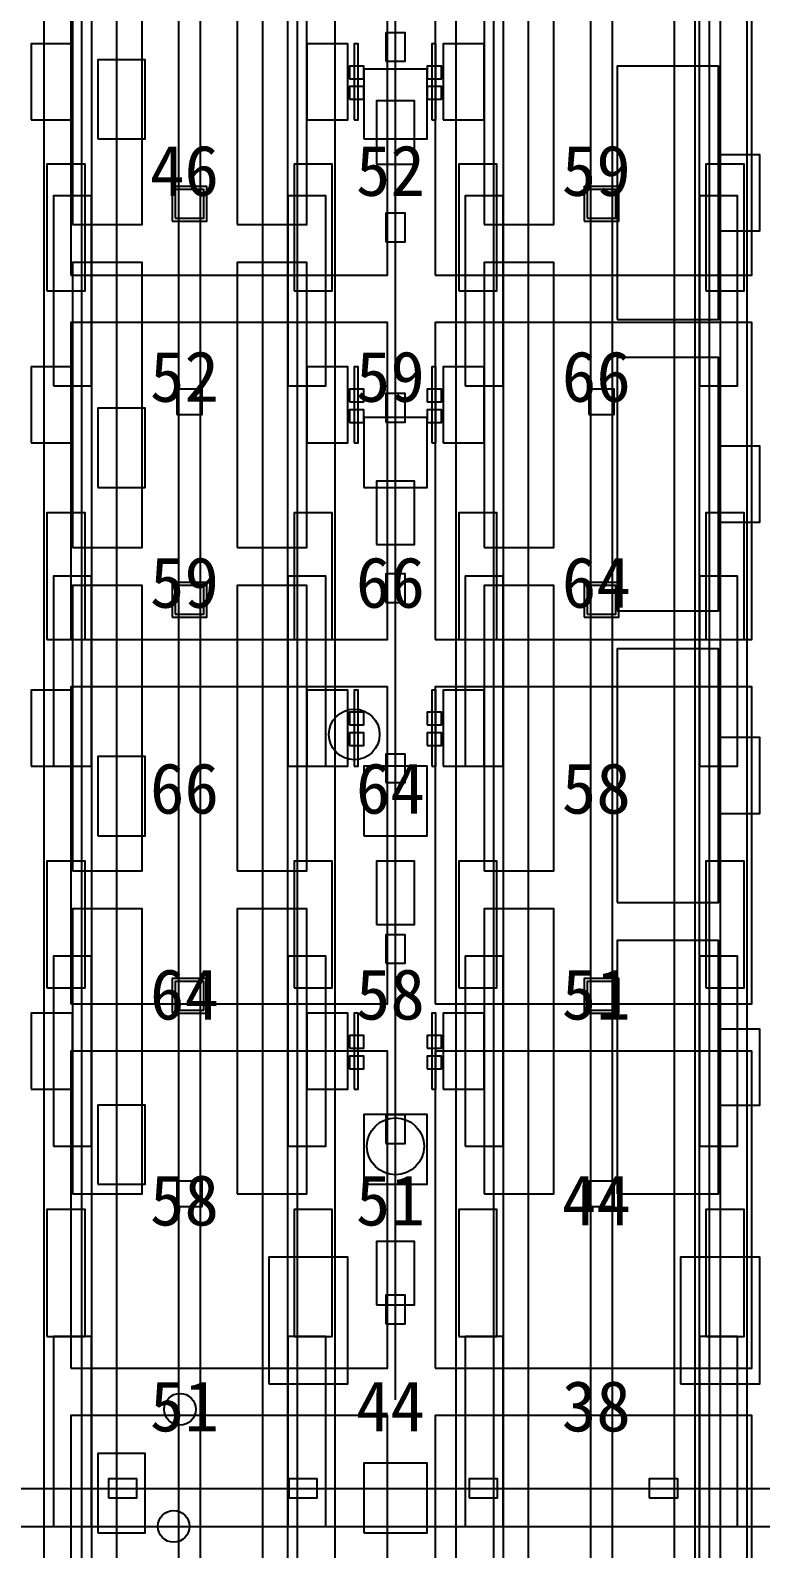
# Model space of a CAD drawing. Header units: metres. Extents: x -1640 to 1560, y -268 to 2338.
# Drawn here: x -110.28 to -87.22, y 1645.3 to 1693.22 of the extents above; entities that cross this region are included whole.
import ezdxf

# ---------------------------------------------------------------- set-up
doc = ezdxf.new("R2010")
doc.units = ezdxf.units.M
for name, color, linetype in [('1F_CHL', 4, 'Continuous'), ('1F_EHS_EXTINGUISHER_HYDRANT_CABINET_CONCEPT', 1, 'Continuous'), ('1F_PUMP', 2, 'Continuous'), ('1F_SCR', 3, 'Continuous'), ('1F_STRUCT_COLUMN', 8, 'Continuous'), ('2F_CSF_LATERAL_RACK_CONCEPT', 9, 'Continuous'), ('2F_RFG', 5, 'Continuous'), ('2F_STRUCT_COLUMN', 8, 'Continuous'), ('2F_VMB', 6, 'Continuous'), ('3F_CLEANROOM_OVERHEAD_PIPE_DUCT_CONCEPT', 9, 'Continuous'), ('3F_EHS_EGRESS_DIST_M', 2, 'Continuous'), ('3F_EHS_EXTINGUISHER_HYDRANT_CABINET_CONCEPT', 1, 'Continuous'), ('3F_EHS_GAS_DETECTOR', 6, 'Continuous'), ('3F_EHS_SAFETY_SHOWER_EYEWASH_CONCEPT', 3, 'Continuous'), ('3F_FOUP', 5, 'Continuous'), ('3F_IMP', 1, 'Continuous'), ('3F_OHT', 9, 'Continuous'), ('3F_OHTV', 1, 'Continuous'), ('3F_STK', 3, 'Continuous'), ('3F_STRUCT_COLUMN', 8, 'Continuous'), ('3F_TBAR', 6, 'Continuous'), ('3F_WET', 6, 'Continuous'), ('4F_FFU', 1, 'Continuous'), ('4F_STRUCT_PLENUM_TRUSS_CONCEPT', 9, 'Continuous'), ('5F_CHL', 4, 'Continuous'), ('5F_EHS_EXTINGUISHER_HYDRANT_CABINET_CONCEPT', 1, 'Continuous'), ('5F_PUMP', 2, 'Continuous'), ('5F_SCR', 3, 'Continuous'), ('5F_STRUCT_COLUMN', 8, 'Continuous'), ('6F_CSF_LATERAL_RACK_CONCEPT', 9, 'Continuous'), ('6F_RFG', 5, 'Continuous'), ('6F_STRUCT_COLUMN', 8, 'Continuous'), ('6F_VMB', 6, 'Continuous'), ('7F_CLEANROOM_OVERHEAD_PIPE_DUCT_CONCEPT', 9, 'Continuous'), ('7F_EHS_EGRESS_DIST_M', 2, 'Continuous'), ('7F_EHS_EXTINGUISHER_HYDRANT_CABINET_CONCEPT', 1, 'Continuous'), ('7F_EHS_GAS_DETECTOR', 6, 'Continuous'), ('7F_EHS_SAFETY_SHOWER_EYEWASH_CONCEPT', 3, 'Continuous'), ('7F_FOUP', 5, 'Continuous'), ('7F_IMP', 1, 'Continuous'), ('7F_OHT', 9, 'Continuous'), ('7F_OHTV', 1, 'Continuous'), ('7F_STK', 3, 'Continuous'), ('7F_STRUCT_COLUMN', 8, 'Continuous'), ('7F_TBAR', 6, 'Continuous'), ('7F_WET', 6, 'Continuous'), ('8F_FFU', 1, 'Continuous'), ('8F_STRUCT_PLENUM_TRUSS_CONCEPT', 9, 'Continuous'), ('UTIL_GAS.BULK_CONCEPT', 2, 'Continuous'), ('UTIL_PCW.R_CONCEPT', 1, 'Continuous'), ('UTIL_PCW.S_CONCEPT', 6, 'Continuous')]:
    doc.layers.add(name, color=color, linetype=linetype)

msp = doc.modelspace()

# ---------------------------------------------------------------- linework, layer by layer
at = {"layer": '1F_CHL'}
for points in [[(-108.15, 1689.8), (-106.65, 1689.8), (-106.65, 1692.3), (-108.15, 1692.3)], [(-108.15, 1678.8), (-106.65, 1678.8), (-106.65, 1681.3), (-108.15, 1681.3)], [(-108.15, 1667.8), (-106.65, 1667.8), (-106.65, 1670.3), (-108.15, 1670.3)], [(-108.15, 1656.8), (-106.65, 1656.8), (-106.65, 1659.3), (-108.15, 1659.3)], [(-108.15, 1645.8), (-106.65, 1645.8), (-106.65, 1648.3), (-108.15, 1648.3)]]:
    msp.add_lwpolyline(points, close=True, dxfattribs=at)
at = {"layer": '1F_EHS_EXTINGUISHER_HYDRANT_CABINET_CONCEPT'}
msp.add_circle((-105.75, 1646), 0.5, dxfattribs=at)
at = {"layer": '1F_PUMP'}
for points in [[(-109.75, 1685), (-108.55, 1685), (-108.55, 1689), (-109.75, 1689)], [(-101.95, 1685), (-100.75, 1685), (-100.75, 1689), (-101.95, 1689)], [(-96.75, 1685), (-95.55, 1685), (-95.55, 1689), (-96.75, 1689)], [(-88.95, 1685), (-87.75, 1685), (-87.75, 1689), (-88.95, 1689)], [(-109.75, 1674), (-108.55, 1674), (-108.55, 1678), (-109.75, 1678)], [(-101.95, 1674), (-100.75, 1674), (-100.75, 1678), (-101.95, 1678)], [(-96.75, 1674), (-95.55, 1674), (-95.55, 1678), (-96.75, 1678)], [(-88.95, 1674), (-87.75, 1674), (-87.75, 1678), (-88.95, 1678)], [(-109.75, 1663), (-108.55, 1663), (-108.55, 1667), (-109.75, 1667)], [(-101.95, 1663), (-100.75, 1663), (-100.75, 1667), (-101.95, 1667)], [(-96.75, 1663), (-95.55, 1663), (-95.55, 1667), (-96.75, 1667)], [(-88.95, 1663), (-87.75, 1663), (-87.75, 1667), (-88.95, 1667)], [(-109.75, 1652), (-108.55, 1652), (-108.55, 1656), (-109.75, 1656)], [(-101.95, 1652), (-100.75, 1652), (-100.75, 1656), (-101.95, 1656)], [(-96.75, 1652), (-95.55, 1652), (-95.55, 1656), (-96.75, 1656)], [(-88.95, 1652), (-87.75, 1652), (-87.75, 1656), (-88.95, 1656)]]:
    msp.add_lwpolyline(points, close=True, dxfattribs=at)
at = {"layer": '1F_SCR'}
for points in [[(-99.75, 1689.8), (-97.75, 1689.8), (-97.75, 1692), (-99.75, 1692)], [(-99.75, 1678.8), (-97.75, 1678.8), (-97.75, 1681), (-99.75, 1681)], [(-99.75, 1667.8), (-97.75, 1667.8), (-97.75, 1670), (-99.75, 1670)], [(-99.75, 1656.8), (-97.75, 1656.8), (-97.75, 1659), (-99.75, 1659)], [(-99.75, 1645.8), (-97.75, 1645.8), (-97.75, 1648), (-99.75, 1648)]]:
    msp.add_lwpolyline(points, close=True, dxfattribs=at)
at = {"layer": '1F_STRUCT_COLUMN'}
for points in [[(-105.8, 1687.2), (-104.7, 1687.2), (-104.7, 1688.3), (-105.8, 1688.3)], [(-92.8, 1687.2), (-91.7, 1687.2), (-91.7, 1688.3), (-92.8, 1688.3)], [(-105.8, 1674.7), (-104.7, 1674.7), (-104.7, 1675.8), (-105.8, 1675.8)], [(-92.8, 1674.7), (-91.7, 1674.7), (-91.7, 1675.8), (-92.8, 1675.8)], [(-105.8, 1662.2), (-104.7, 1662.2), (-104.7, 1663.3), (-105.8, 1663.3)], [(-92.8, 1662.2), (-91.7, 1662.2), (-91.7, 1663.3), (-92.8, 1663.3)]]:
    msp.add_lwpolyline(points, close=True, dxfattribs=at)
at = {"layer": '2F_CSF_LATERAL_RACK_CONCEPT'}
for points in [[(-108.35, 1573), (-107.55, 1573), (-107.55, 1719), (-108.35, 1719)], [(-102.95, 1573), (-102.15, 1573), (-102.15, 1719), (-102.95, 1719)], [(-95.35, 1573), (-94.55, 1573), (-94.55, 1719), (-95.35, 1719)], [(-89.95, 1573), (-89.15, 1573), (-89.15, 1719), (-89.95, 1719)]]:
    msp.add_lwpolyline(points, close=True, dxfattribs=at)
at = {"layer": '2F_RFG'}
for points in [[(-109.55, 1682), (-108.35, 1682), (-108.35, 1688), (-109.55, 1688)], [(-102.15, 1682), (-100.95, 1682), (-100.95, 1688), (-102.15, 1688)], [(-96.55, 1682), (-95.35, 1682), (-95.35, 1688), (-96.55, 1688)], [(-89.15, 1682), (-87.95, 1682), (-87.95, 1688), (-89.15, 1688)], [(-109.55, 1670), (-108.35, 1670), (-108.35, 1676), (-109.55, 1676)], [(-102.15, 1670), (-100.95, 1670), (-100.95, 1676), (-102.15, 1676)], [(-96.55, 1670), (-95.35, 1670), (-95.35, 1676), (-96.55, 1676)], [(-89.15, 1670), (-87.95, 1670), (-87.95, 1676), (-89.15, 1676)], [(-109.55, 1658), (-108.35, 1658), (-108.35, 1664), (-109.55, 1664)], [(-102.15, 1658), (-100.95, 1658), (-100.95, 1664), (-102.15, 1664)], [(-96.55, 1658), (-95.35, 1658), (-95.35, 1664), (-96.55, 1664)], [(-89.15, 1658), (-87.95, 1658), (-87.95, 1664), (-89.15, 1664)], [(-109.55, 1646), (-108.35, 1646), (-108.35, 1652), (-109.55, 1652)], [(-102.15, 1646), (-100.95, 1646), (-100.95, 1652), (-102.15, 1652)], [(-96.55, 1646), (-95.35, 1646), (-95.35, 1652), (-96.55, 1652)], [(-89.15, 1646), (-87.95, 1646), (-87.95, 1652), (-89.15, 1652)]]:
    msp.add_lwpolyline(points, close=True, dxfattribs=at)
at = {"layer": '2F_STRUCT_COLUMN'}
for points in [[(-105.7, 1687.3), (-104.8, 1687.3), (-104.8, 1688.2), (-105.7, 1688.2)], [(-92.7, 1687.3), (-91.8, 1687.3), (-91.8, 1688.2), (-92.7, 1688.2)], [(-105.7, 1674.8), (-104.8, 1674.8), (-104.8, 1675.7), (-105.7, 1675.7)], [(-92.7, 1674.8), (-91.8, 1674.8), (-91.8, 1675.7), (-92.7, 1675.7)], [(-105.7, 1662.3), (-104.8, 1662.3), (-104.8, 1663.2), (-105.7, 1663.2)], [(-92.7, 1662.3), (-91.8, 1662.3), (-91.8, 1663.2), (-92.7, 1663.2)]]:
    msp.add_lwpolyline(points, close=True, dxfattribs=at)
at = {"layer": '2F_VMB'}
for points in [[(-99.35, 1689), (-98.15, 1689), (-98.15, 1691), (-99.35, 1691)], [(-99.35, 1677), (-98.15, 1677), (-98.15, 1679), (-99.35, 1679)], [(-99.35, 1665), (-98.15, 1665), (-98.15, 1667), (-99.35, 1667)], [(-99.35, 1653), (-98.15, 1653), (-98.15, 1655), (-99.35, 1655)]]:
    msp.add_lwpolyline(points, close=True, dxfattribs=at)
at = {"layer": '3F_CLEANROOM_OVERHEAD_PIPE_DUCT_CONCEPT'}
for points in [[(-109.85, 1572), (-108.65, 1572), (-108.65, 1720), (-109.85, 1720)], [(-101.85, 1572), (-100.65, 1572), (-100.65, 1720), (-101.85, 1720)], [(-96.85, 1572), (-95.65, 1572), (-95.65, 1720), (-96.85, 1720)], [(-88.85, 1572), (-87.65, 1572), (-87.65, 1720), (-88.85, 1720)]]:
    msp.add_lwpolyline(points, close=True, dxfattribs=at)
at = {"layer": '3F_EHS_EXTINGUISHER_HYDRANT_CABINET_CONCEPT'}
msp.add_circle((-105.55, 1649.7), 0.5, dxfattribs=at)
at = {"layer": '3F_EHS_GAS_DETECTOR'}
msp.add_circle((-98.75, 1658), 0.9, dxfattribs=at)
at = {"layer": '3F_EHS_SAFETY_SHOWER_EYEWASH_CONCEPT'}
msp.add_circle((-100.05, 1671), 0.8, dxfattribs=at)
at = {"layer": '3F_FOUP'}
for points in [[(-100.2, 1691.7), (-99.75, 1691.7), (-99.75, 1692.1), (-100.2, 1692.1)], [(-97.75, 1691.7), (-97.3, 1691.7), (-97.3, 1692.1), (-97.75, 1692.1)], [(-100.2, 1691.05), (-99.75, 1691.05), (-99.75, 1691.45), (-100.2, 1691.45)], [(-97.75, 1691.05), (-97.3, 1691.05), (-97.3, 1691.45), (-97.75, 1691.45)], [(-100.2, 1681.5), (-99.75, 1681.5), (-99.75, 1681.9), (-100.2, 1681.9)], [(-97.75, 1681.5), (-97.3, 1681.5), (-97.3, 1681.9), (-97.75, 1681.9)], [(-100.2, 1680.85), (-99.75, 1680.85), (-99.75, 1681.25), (-100.2, 1681.25)], [(-97.75, 1680.85), (-97.3, 1680.85), (-97.3, 1681.25), (-97.75, 1681.25)], [(-100.2, 1671.3), (-99.75, 1671.3), (-99.75, 1671.7), (-100.2, 1671.7)], [(-97.75, 1671.3), (-97.3, 1671.3), (-97.3, 1671.7), (-97.75, 1671.7)], [(-100.2, 1670.65), (-99.75, 1670.65), (-99.75, 1671.05), (-100.2, 1671.05)], [(-97.75, 1670.65), (-97.3, 1670.65), (-97.3, 1671.05), (-97.75, 1671.05)], [(-100.2, 1661.1), (-99.75, 1661.1), (-99.75, 1661.5), (-100.2, 1661.5)], [(-97.75, 1661.1), (-97.3, 1661.1), (-97.3, 1661.5), (-97.75, 1661.5)], [(-100.2, 1660.45), (-99.75, 1660.45), (-99.75, 1660.85), (-100.2, 1660.85)], [(-97.75, 1660.45), (-97.3, 1660.45), (-97.3, 1660.85), (-97.75, 1660.85)]]:
    msp.add_lwpolyline(points, close=True, dxfattribs=at)
at = {"layer": '3F_IMP'}
for points in [[(-91.75, 1684.1), (-88.55, 1684.1), (-88.55, 1692.1), (-91.75, 1692.1)], [(-88.55, 1686.9), (-87.25, 1686.9), (-87.25, 1689.3), (-88.55, 1689.3)], [(-91.75, 1674.9), (-88.55, 1674.9), (-88.55, 1682.9), (-91.75, 1682.9)], [(-88.55, 1677.7), (-87.25, 1677.7), (-87.25, 1680.1), (-88.55, 1680.1)], [(-91.75, 1665.7), (-88.55, 1665.7), (-88.55, 1673.7), (-91.75, 1673.7)], [(-88.55, 1668.5), (-87.25, 1668.5), (-87.25, 1670.9), (-88.55, 1670.9)], [(-91.75, 1656.5), (-88.55, 1656.5), (-88.55, 1664.5), (-91.75, 1664.5)], [(-88.55, 1659.3), (-87.25, 1659.3), (-87.25, 1661.7), (-88.55, 1661.7)]]:
    msp.add_lwpolyline(points, close=True, dxfattribs=at)
at = {"layer": '3F_OHT'}
for p, q in [((-98.75, 1650), (-98.75, 1720)), ((-281, 1647.2), (-59.5, 1647.2))]:
    msp.add_line(p, q, dxfattribs=at)
at = {"layer": '3F_OHTV'}
for points in [[(-99.05, 1692.25), (-98.45, 1692.25), (-98.45, 1693.15), (-99.05, 1693.15)], [(-99.05, 1686.55), (-98.45, 1686.55), (-98.45, 1687.45), (-99.05, 1687.45)], [(-99.05, 1680.86), (-98.45, 1680.86), (-98.45, 1681.76), (-99.05, 1681.76)], [(-99.05, 1675.17), (-98.45, 1675.17), (-98.45, 1676.07), (-99.05, 1676.07)], [(-99.05, 1669.48), (-98.45, 1669.48), (-98.45, 1670.38), (-99.05, 1670.38)], [(-99.05, 1663.78), (-98.45, 1663.78), (-98.45, 1664.68), (-99.05, 1664.68)], [(-99.05, 1658.09), (-98.45, 1658.09), (-98.45, 1658.99), (-99.05, 1658.99)], [(-99.05, 1652.4), (-98.45, 1652.4), (-98.45, 1653.3), (-99.05, 1653.3)], [(-107.81, 1646.9), (-106.91, 1646.9), (-106.91, 1647.5), (-107.81, 1647.5)], [(-102.12, 1646.9), (-101.22, 1646.9), (-101.22, 1647.5), (-102.12, 1647.5)], [(-96.43, 1646.9), (-95.53, 1646.9), (-95.53, 1647.5), (-96.43, 1647.5)], [(-90.74, 1646.9), (-89.84, 1646.9), (-89.84, 1647.5), (-90.74, 1647.5)]]:
    msp.add_lwpolyline(points, close=True, dxfattribs=at)
at = {"layer": '3F_STK'}
for points in [[(-102.75, 1650.5), (-100.25, 1650.5), (-100.25, 1654.5), (-102.75, 1654.5)], [(-89.75, 1650.5), (-87.25, 1650.5), (-87.25, 1654.5), (-89.75, 1654.5)]]:
    msp.add_lwpolyline(points, close=True, dxfattribs=at)
at = {"layer": '3F_STRUCT_COLUMN'}
for points in [[(-105.65, 1681.1), (-104.85, 1681.1), (-104.85, 1681.9), (-105.65, 1681.9)], [(-92.65, 1681.1), (-91.85, 1681.1), (-91.85, 1681.9), (-92.65, 1681.9)], [(-105.65, 1656.1), (-104.85, 1656.1), (-104.85, 1656.9), (-105.65, 1656.9)], [(-92.65, 1656.1), (-91.85, 1656.1), (-91.85, 1656.9), (-92.65, 1656.9)]]:
    msp.add_lwpolyline(points, close=True, dxfattribs=at)
at = {"layer": '3F_TBAR'}
for points in [[(-100.05, 1690.4), (-99.93, 1690.4), (-99.93, 1692.8), (-100.05, 1692.8)], [(-97.6, 1690.4), (-97.48, 1690.4), (-97.48, 1692.8), (-97.6, 1692.8)], [(-100.05, 1680.2), (-99.93, 1680.2), (-99.93, 1682.6), (-100.05, 1682.6)], [(-97.6, 1680.2), (-97.48, 1680.2), (-97.48, 1682.6), (-97.6, 1682.6)], [(-100.05, 1670), (-99.93, 1670), (-99.93, 1672.4), (-100.05, 1672.4)], [(-97.6, 1670), (-97.48, 1670), (-97.48, 1672.4), (-97.6, 1672.4)], [(-100.05, 1659.8), (-99.93, 1659.8), (-99.93, 1662.2), (-100.05, 1662.2)], [(-97.6, 1659.8), (-97.48, 1659.8), (-97.48, 1662.2), (-97.6, 1662.2)]]:
    msp.add_lwpolyline(points, close=True, dxfattribs=at)
at = {"layer": '3F_WET'}
for points in [[(-108.95, 1687.1), (-106.75, 1687.1), (-106.75, 1696.1), (-108.95, 1696.1)], [(-103.75, 1687.1), (-101.55, 1687.1), (-101.55, 1696.1), (-103.75, 1696.1)], [(-95.95, 1687.1), (-93.75, 1687.1), (-93.75, 1696.1), (-95.95, 1696.1)], [(-110.25, 1690.4), (-108.95, 1690.4), (-108.95, 1692.8), (-110.25, 1692.8)], [(-101.55, 1690.4), (-100.25, 1690.4), (-100.25, 1692.8), (-101.55, 1692.8)], [(-97.25, 1690.4), (-95.95, 1690.4), (-95.95, 1692.8), (-97.25, 1692.8)], [(-108.95, 1676.9), (-106.75, 1676.9), (-106.75, 1685.9), (-108.95, 1685.9)], [(-103.75, 1676.9), (-101.55, 1676.9), (-101.55, 1685.9), (-103.75, 1685.9)], [(-95.95, 1676.9), (-93.75, 1676.9), (-93.75, 1685.9), (-95.95, 1685.9)], [(-110.25, 1680.2), (-108.95, 1680.2), (-108.95, 1682.6), (-110.25, 1682.6)], [(-101.55, 1680.2), (-100.25, 1680.2), (-100.25, 1682.6), (-101.55, 1682.6)], [(-97.25, 1680.2), (-95.95, 1680.2), (-95.95, 1682.6), (-97.25, 1682.6)], [(-108.95, 1666.7), (-106.75, 1666.7), (-106.75, 1675.7), (-108.95, 1675.7)], [(-103.75, 1666.7), (-101.55, 1666.7), (-101.55, 1675.7), (-103.75, 1675.7)], [(-95.95, 1666.7), (-93.75, 1666.7), (-93.75, 1675.7), (-95.95, 1675.7)], [(-110.25, 1670), (-108.95, 1670), (-108.95, 1672.4), (-110.25, 1672.4)], [(-101.55, 1670), (-100.25, 1670), (-100.25, 1672.4), (-101.55, 1672.4)], [(-97.25, 1670), (-95.95, 1670), (-95.95, 1672.4), (-97.25, 1672.4)], [(-108.95, 1656.5), (-106.75, 1656.5), (-106.75, 1665.5), (-108.95, 1665.5)], [(-103.75, 1656.5), (-101.55, 1656.5), (-101.55, 1665.5), (-103.75, 1665.5)], [(-95.95, 1656.5), (-93.75, 1656.5), (-93.75, 1665.5), (-95.95, 1665.5)], [(-110.25, 1659.8), (-108.95, 1659.8), (-108.95, 1662.2), (-110.25, 1662.2)], [(-101.55, 1659.8), (-100.25, 1659.8), (-100.25, 1662.2), (-101.55, 1662.2)], [(-97.25, 1659.8), (-95.95, 1659.8), (-95.95, 1662.2), (-97.25, 1662.2)]]:
    msp.add_lwpolyline(points, close=True, dxfattribs=at)
at = {"layer": '4F_FFU'}
for points in [[(-109, 1685.5), (-99, 1685.5), (-99, 1695.5), (-109, 1695.5)], [(-97.5, 1685.5), (-87.5, 1685.5), (-87.5, 1695.5), (-97.5, 1695.5)], [(-109, 1674), (-99, 1674), (-99, 1684), (-109, 1684)], [(-97.5, 1674), (-87.5, 1674), (-87.5, 1684), (-97.5, 1684)], [(-109, 1662.5), (-99, 1662.5), (-99, 1672.5), (-109, 1672.5)], [(-97.5, 1662.5), (-87.5, 1662.5), (-87.5, 1672.5), (-97.5, 1672.5)], [(-109, 1651), (-99, 1651), (-99, 1661), (-109, 1661)], [(-97.5, 1651), (-87.5, 1651), (-87.5, 1661), (-97.5, 1661)], [(-109, 1639.5), (-99, 1639.5), (-99, 1649.5), (-109, 1649.5)], [(-97.5, 1639.5), (-87.5, 1639.5), (-87.5, 1649.5), (-97.5, 1649.5)]]:
    msp.add_lwpolyline(points, close=True, dxfattribs=at)
at = {"layer": '4F_STRUCT_PLENUM_TRUSS_CONCEPT'}
for points in [[(-105.6, 1569), (-104.9, 1569), (-104.9, 1723), (-105.6, 1723)], [(-92.6, 1569), (-91.9, 1569), (-91.9, 1723), (-92.6, 1723)]]:
    msp.add_lwpolyline(points, close=True, dxfattribs=at)
at = {"layer": '5F_CHL'}
for points in [[(-108.15, 1689.8), (-106.65, 1689.8), (-106.65, 1692.3), (-108.15, 1692.3)], [(-108.15, 1678.8), (-106.65, 1678.8), (-106.65, 1681.3), (-108.15, 1681.3)], [(-108.15, 1667.8), (-106.65, 1667.8), (-106.65, 1670.3), (-108.15, 1670.3)], [(-108.15, 1656.8), (-106.65, 1656.8), (-106.65, 1659.3), (-108.15, 1659.3)], [(-108.15, 1645.8), (-106.65, 1645.8), (-106.65, 1648.3), (-108.15, 1648.3)]]:
    msp.add_lwpolyline(points, close=True, dxfattribs=at)
at = {"layer": '5F_EHS_EXTINGUISHER_HYDRANT_CABINET_CONCEPT'}
msp.add_circle((-105.75, 1646), 0.5, dxfattribs=at)
at = {"layer": '5F_PUMP'}
for points in [[(-109.75, 1685), (-108.55, 1685), (-108.55, 1689), (-109.75, 1689)], [(-101.95, 1685), (-100.75, 1685), (-100.75, 1689), (-101.95, 1689)], [(-96.75, 1685), (-95.55, 1685), (-95.55, 1689), (-96.75, 1689)], [(-88.95, 1685), (-87.75, 1685), (-87.75, 1689), (-88.95, 1689)], [(-109.75, 1674), (-108.55, 1674), (-108.55, 1678), (-109.75, 1678)], [(-101.95, 1674), (-100.75, 1674), (-100.75, 1678), (-101.95, 1678)], [(-96.75, 1674), (-95.55, 1674), (-95.55, 1678), (-96.75, 1678)], [(-88.95, 1674), (-87.75, 1674), (-87.75, 1678), (-88.95, 1678)], [(-109.75, 1663), (-108.55, 1663), (-108.55, 1667), (-109.75, 1667)], [(-101.95, 1663), (-100.75, 1663), (-100.75, 1667), (-101.95, 1667)], [(-96.75, 1663), (-95.55, 1663), (-95.55, 1667), (-96.75, 1667)], [(-88.95, 1663), (-87.75, 1663), (-87.75, 1667), (-88.95, 1667)], [(-109.75, 1652), (-108.55, 1652), (-108.55, 1656), (-109.75, 1656)], [(-101.95, 1652), (-100.75, 1652), (-100.75, 1656), (-101.95, 1656)], [(-96.75, 1652), (-95.55, 1652), (-95.55, 1656), (-96.75, 1656)], [(-88.95, 1652), (-87.75, 1652), (-87.75, 1656), (-88.95, 1656)]]:
    msp.add_lwpolyline(points, close=True, dxfattribs=at)
at = {"layer": '5F_SCR'}
for points in [[(-99.75, 1689.8), (-97.75, 1689.8), (-97.75, 1692), (-99.75, 1692)], [(-99.75, 1678.8), (-97.75, 1678.8), (-97.75, 1681), (-99.75, 1681)], [(-99.75, 1667.8), (-97.75, 1667.8), (-97.75, 1670), (-99.75, 1670)], [(-99.75, 1656.8), (-97.75, 1656.8), (-97.75, 1659), (-99.75, 1659)], [(-99.75, 1645.8), (-97.75, 1645.8), (-97.75, 1648), (-99.75, 1648)]]:
    msp.add_lwpolyline(points, close=True, dxfattribs=at)
at = {"layer": '5F_STRUCT_COLUMN'}
for points in [[(-105.8, 1687.2), (-104.7, 1687.2), (-104.7, 1688.3), (-105.8, 1688.3)], [(-92.8, 1687.2), (-91.7, 1687.2), (-91.7, 1688.3), (-92.8, 1688.3)], [(-105.8, 1674.7), (-104.7, 1674.7), (-104.7, 1675.8), (-105.8, 1675.8)], [(-92.8, 1674.7), (-91.7, 1674.7), (-91.7, 1675.8), (-92.8, 1675.8)], [(-105.8, 1662.2), (-104.7, 1662.2), (-104.7, 1663.3), (-105.8, 1663.3)], [(-92.8, 1662.2), (-91.7, 1662.2), (-91.7, 1663.3), (-92.8, 1663.3)]]:
    msp.add_lwpolyline(points, close=True, dxfattribs=at)
at = {"layer": '6F_CSF_LATERAL_RACK_CONCEPT'}
for points in [[(-108.35, 1573), (-107.55, 1573), (-107.55, 1719), (-108.35, 1719)], [(-102.95, 1573), (-102.15, 1573), (-102.15, 1719), (-102.95, 1719)], [(-95.35, 1573), (-94.55, 1573), (-94.55, 1719), (-95.35, 1719)], [(-89.95, 1573), (-89.15, 1573), (-89.15, 1719), (-89.95, 1719)]]:
    msp.add_lwpolyline(points, close=True, dxfattribs=at)
at = {"layer": '6F_RFG'}
for points in [[(-109.55, 1682), (-108.35, 1682), (-108.35, 1688), (-109.55, 1688)], [(-102.15, 1682), (-100.95, 1682), (-100.95, 1688), (-102.15, 1688)], [(-96.55, 1682), (-95.35, 1682), (-95.35, 1688), (-96.55, 1688)], [(-89.15, 1682), (-87.95, 1682), (-87.95, 1688), (-89.15, 1688)], [(-109.55, 1670), (-108.35, 1670), (-108.35, 1676), (-109.55, 1676)], [(-102.15, 1670), (-100.95, 1670), (-100.95, 1676), (-102.15, 1676)], [(-96.55, 1670), (-95.35, 1670), (-95.35, 1676), (-96.55, 1676)], [(-89.15, 1670), (-87.95, 1670), (-87.95, 1676), (-89.15, 1676)], [(-109.55, 1658), (-108.35, 1658), (-108.35, 1664), (-109.55, 1664)], [(-102.15, 1658), (-100.95, 1658), (-100.95, 1664), (-102.15, 1664)], [(-96.55, 1658), (-95.35, 1658), (-95.35, 1664), (-96.55, 1664)], [(-89.15, 1658), (-87.95, 1658), (-87.95, 1664), (-89.15, 1664)], [(-109.55, 1646), (-108.35, 1646), (-108.35, 1652), (-109.55, 1652)], [(-102.15, 1646), (-100.95, 1646), (-100.95, 1652), (-102.15, 1652)], [(-96.55, 1646), (-95.35, 1646), (-95.35, 1652), (-96.55, 1652)], [(-89.15, 1646), (-87.95, 1646), (-87.95, 1652), (-89.15, 1652)]]:
    msp.add_lwpolyline(points, close=True, dxfattribs=at)
at = {"layer": '6F_STRUCT_COLUMN'}
for points in [[(-105.7, 1687.3), (-104.8, 1687.3), (-104.8, 1688.2), (-105.7, 1688.2)], [(-92.7, 1687.3), (-91.8, 1687.3), (-91.8, 1688.2), (-92.7, 1688.2)], [(-105.7, 1674.8), (-104.8, 1674.8), (-104.8, 1675.7), (-105.7, 1675.7)], [(-92.7, 1674.8), (-91.8, 1674.8), (-91.8, 1675.7), (-92.7, 1675.7)], [(-105.7, 1662.3), (-104.8, 1662.3), (-104.8, 1663.2), (-105.7, 1663.2)], [(-92.7, 1662.3), (-91.8, 1662.3), (-91.8, 1663.2), (-92.7, 1663.2)]]:
    msp.add_lwpolyline(points, close=True, dxfattribs=at)
at = {"layer": '6F_VMB'}
for points in [[(-99.35, 1689), (-98.15, 1689), (-98.15, 1691), (-99.35, 1691)], [(-99.35, 1677), (-98.15, 1677), (-98.15, 1679), (-99.35, 1679)], [(-99.35, 1665), (-98.15, 1665), (-98.15, 1667), (-99.35, 1667)], [(-99.35, 1653), (-98.15, 1653), (-98.15, 1655), (-99.35, 1655)]]:
    msp.add_lwpolyline(points, close=True, dxfattribs=at)
at = {"layer": '7F_CLEANROOM_OVERHEAD_PIPE_DUCT_CONCEPT'}
for points in [[(-109.85, 1572), (-108.65, 1572), (-108.65, 1720), (-109.85, 1720)], [(-101.85, 1572), (-100.65, 1572), (-100.65, 1720), (-101.85, 1720)], [(-96.85, 1572), (-95.65, 1572), (-95.65, 1720), (-96.85, 1720)], [(-88.85, 1572), (-87.65, 1572), (-87.65, 1720), (-88.85, 1720)]]:
    msp.add_lwpolyline(points, close=True, dxfattribs=at)
at = {"layer": '7F_EHS_EXTINGUISHER_HYDRANT_CABINET_CONCEPT'}
msp.add_circle((-105.55, 1649.7), 0.5, dxfattribs=at)
at = {"layer": '7F_EHS_GAS_DETECTOR'}
msp.add_circle((-98.75, 1658), 0.9, dxfattribs=at)
at = {"layer": '7F_EHS_SAFETY_SHOWER_EYEWASH_CONCEPT'}
msp.add_circle((-100.05, 1671), 0.8, dxfattribs=at)
at = {"layer": '7F_FOUP'}
for points in [[(-100.2, 1691.7), (-99.75, 1691.7), (-99.75, 1692.1), (-100.2, 1692.1)], [(-97.75, 1691.7), (-97.3, 1691.7), (-97.3, 1692.1), (-97.75, 1692.1)], [(-100.2, 1691.05), (-99.75, 1691.05), (-99.75, 1691.45), (-100.2, 1691.45)], [(-97.75, 1691.05), (-97.3, 1691.05), (-97.3, 1691.45), (-97.75, 1691.45)], [(-100.2, 1681.5), (-99.75, 1681.5), (-99.75, 1681.9), (-100.2, 1681.9)], [(-97.75, 1681.5), (-97.3, 1681.5), (-97.3, 1681.9), (-97.75, 1681.9)], [(-100.2, 1680.85), (-99.75, 1680.85), (-99.75, 1681.25), (-100.2, 1681.25)], [(-97.75, 1680.85), (-97.3, 1680.85), (-97.3, 1681.25), (-97.75, 1681.25)], [(-100.2, 1671.3), (-99.75, 1671.3), (-99.75, 1671.7), (-100.2, 1671.7)], [(-97.75, 1671.3), (-97.3, 1671.3), (-97.3, 1671.7), (-97.75, 1671.7)], [(-100.2, 1670.65), (-99.75, 1670.65), (-99.75, 1671.05), (-100.2, 1671.05)], [(-97.75, 1670.65), (-97.3, 1670.65), (-97.3, 1671.05), (-97.75, 1671.05)], [(-100.2, 1661.1), (-99.75, 1661.1), (-99.75, 1661.5), (-100.2, 1661.5)], [(-97.75, 1661.1), (-97.3, 1661.1), (-97.3, 1661.5), (-97.75, 1661.5)], [(-100.2, 1660.45), (-99.75, 1660.45), (-99.75, 1660.85), (-100.2, 1660.85)], [(-97.75, 1660.45), (-97.3, 1660.45), (-97.3, 1660.85), (-97.75, 1660.85)]]:
    msp.add_lwpolyline(points, close=True, dxfattribs=at)
at = {"layer": '7F_IMP'}
for points in [[(-91.75, 1684.1), (-88.55, 1684.1), (-88.55, 1692.1), (-91.75, 1692.1)], [(-88.55, 1686.9), (-87.25, 1686.9), (-87.25, 1689.3), (-88.55, 1689.3)], [(-91.75, 1674.9), (-88.55, 1674.9), (-88.55, 1682.9), (-91.75, 1682.9)], [(-88.55, 1677.7), (-87.25, 1677.7), (-87.25, 1680.1), (-88.55, 1680.1)], [(-91.75, 1665.7), (-88.55, 1665.7), (-88.55, 1673.7), (-91.75, 1673.7)], [(-88.55, 1668.5), (-87.25, 1668.5), (-87.25, 1670.9), (-88.55, 1670.9)], [(-91.75, 1656.5), (-88.55, 1656.5), (-88.55, 1664.5), (-91.75, 1664.5)], [(-88.55, 1659.3), (-87.25, 1659.3), (-87.25, 1661.7), (-88.55, 1661.7)]]:
    msp.add_lwpolyline(points, close=True, dxfattribs=at)
at = {"layer": '7F_OHT'}
for p, q in [((-98.75, 1650), (-98.75, 1720)), ((-281, 1647.2), (-59.5, 1647.2))]:
    msp.add_line(p, q, dxfattribs=at)
at = {"layer": '7F_OHTV'}
for points in [[(-99.05, 1692.25), (-98.45, 1692.25), (-98.45, 1693.15), (-99.05, 1693.15)], [(-99.05, 1686.55), (-98.45, 1686.55), (-98.45, 1687.45), (-99.05, 1687.45)], [(-99.05, 1680.86), (-98.45, 1680.86), (-98.45, 1681.76), (-99.05, 1681.76)], [(-99.05, 1675.17), (-98.45, 1675.17), (-98.45, 1676.07), (-99.05, 1676.07)], [(-99.05, 1669.48), (-98.45, 1669.48), (-98.45, 1670.38), (-99.05, 1670.38)], [(-99.05, 1663.78), (-98.45, 1663.78), (-98.45, 1664.68), (-99.05, 1664.68)], [(-99.05, 1658.09), (-98.45, 1658.09), (-98.45, 1658.99), (-99.05, 1658.99)], [(-99.05, 1652.4), (-98.45, 1652.4), (-98.45, 1653.3), (-99.05, 1653.3)], [(-107.81, 1646.9), (-106.91, 1646.9), (-106.91, 1647.5), (-107.81, 1647.5)], [(-102.12, 1646.9), (-101.22, 1646.9), (-101.22, 1647.5), (-102.12, 1647.5)], [(-96.43, 1646.9), (-95.53, 1646.9), (-95.53, 1647.5), (-96.43, 1647.5)], [(-90.74, 1646.9), (-89.84, 1646.9), (-89.84, 1647.5), (-90.74, 1647.5)]]:
    msp.add_lwpolyline(points, close=True, dxfattribs=at)
at = {"layer": '7F_STK'}
for points in [[(-102.75, 1650.5), (-100.25, 1650.5), (-100.25, 1654.5), (-102.75, 1654.5)], [(-89.75, 1650.5), (-87.25, 1650.5), (-87.25, 1654.5), (-89.75, 1654.5)]]:
    msp.add_lwpolyline(points, close=True, dxfattribs=at)
at = {"layer": '7F_STRUCT_COLUMN'}
for points in [[(-105.65, 1681.1), (-104.85, 1681.1), (-104.85, 1681.9), (-105.65, 1681.9)], [(-92.65, 1681.1), (-91.85, 1681.1), (-91.85, 1681.9), (-92.65, 1681.9)], [(-105.65, 1656.1), (-104.85, 1656.1), (-104.85, 1656.9), (-105.65, 1656.9)], [(-92.65, 1656.1), (-91.85, 1656.1), (-91.85, 1656.9), (-92.65, 1656.9)]]:
    msp.add_lwpolyline(points, close=True, dxfattribs=at)
at = {"layer": '7F_TBAR'}
for points in [[(-100.05, 1690.4), (-99.93, 1690.4), (-99.93, 1692.8), (-100.05, 1692.8)], [(-97.6, 1690.4), (-97.48, 1690.4), (-97.48, 1692.8), (-97.6, 1692.8)], [(-100.05, 1680.2), (-99.93, 1680.2), (-99.93, 1682.6), (-100.05, 1682.6)], [(-97.6, 1680.2), (-97.48, 1680.2), (-97.48, 1682.6), (-97.6, 1682.6)], [(-100.05, 1670), (-99.93, 1670), (-99.93, 1672.4), (-100.05, 1672.4)], [(-97.6, 1670), (-97.48, 1670), (-97.48, 1672.4), (-97.6, 1672.4)], [(-100.05, 1659.8), (-99.93, 1659.8), (-99.93, 1662.2), (-100.05, 1662.2)], [(-97.6, 1659.8), (-97.48, 1659.8), (-97.48, 1662.2), (-97.6, 1662.2)]]:
    msp.add_lwpolyline(points, close=True, dxfattribs=at)
at = {"layer": '7F_WET'}
for points in [[(-108.95, 1687.1), (-106.75, 1687.1), (-106.75, 1696.1), (-108.95, 1696.1)], [(-103.75, 1687.1), (-101.55, 1687.1), (-101.55, 1696.1), (-103.75, 1696.1)], [(-95.95, 1687.1), (-93.75, 1687.1), (-93.75, 1696.1), (-95.95, 1696.1)], [(-110.25, 1690.4), (-108.95, 1690.4), (-108.95, 1692.8), (-110.25, 1692.8)], [(-101.55, 1690.4), (-100.25, 1690.4), (-100.25, 1692.8), (-101.55, 1692.8)], [(-97.25, 1690.4), (-95.95, 1690.4), (-95.95, 1692.8), (-97.25, 1692.8)], [(-108.95, 1676.9), (-106.75, 1676.9), (-106.75, 1685.9), (-108.95, 1685.9)], [(-103.75, 1676.9), (-101.55, 1676.9), (-101.55, 1685.9), (-103.75, 1685.9)], [(-95.95, 1676.9), (-93.75, 1676.9), (-93.75, 1685.9), (-95.95, 1685.9)], [(-110.25, 1680.2), (-108.95, 1680.2), (-108.95, 1682.6), (-110.25, 1682.6)], [(-101.55, 1680.2), (-100.25, 1680.2), (-100.25, 1682.6), (-101.55, 1682.6)], [(-97.25, 1680.2), (-95.95, 1680.2), (-95.95, 1682.6), (-97.25, 1682.6)], [(-108.95, 1666.7), (-106.75, 1666.7), (-106.75, 1675.7), (-108.95, 1675.7)], [(-103.75, 1666.7), (-101.55, 1666.7), (-101.55, 1675.7), (-103.75, 1675.7)], [(-95.95, 1666.7), (-93.75, 1666.7), (-93.75, 1675.7), (-95.95, 1675.7)], [(-110.25, 1670), (-108.95, 1670), (-108.95, 1672.4), (-110.25, 1672.4)], [(-101.55, 1670), (-100.25, 1670), (-100.25, 1672.4), (-101.55, 1672.4)], [(-97.25, 1670), (-95.95, 1670), (-95.95, 1672.4), (-97.25, 1672.4)], [(-108.95, 1656.5), (-106.75, 1656.5), (-106.75, 1665.5), (-108.95, 1665.5)], [(-103.75, 1656.5), (-101.55, 1656.5), (-101.55, 1665.5), (-103.75, 1665.5)], [(-95.95, 1656.5), (-93.75, 1656.5), (-93.75, 1665.5), (-95.95, 1665.5)], [(-110.25, 1659.8), (-108.95, 1659.8), (-108.95, 1662.2), (-110.25, 1662.2)], [(-101.55, 1659.8), (-100.25, 1659.8), (-100.25, 1662.2), (-101.55, 1662.2)], [(-97.25, 1659.8), (-95.95, 1659.8), (-95.95, 1662.2), (-97.25, 1662.2)]]:
    msp.add_lwpolyline(points, close=True, dxfattribs=at)
at = {"layer": '8F_FFU'}
for points in [[(-109, 1685.5), (-99, 1685.5), (-99, 1695.5), (-109, 1695.5)], [(-97.5, 1685.5), (-87.5, 1685.5), (-87.5, 1695.5), (-97.5, 1695.5)], [(-109, 1674), (-99, 1674), (-99, 1684), (-109, 1684)], [(-97.5, 1674), (-87.5, 1674), (-87.5, 1684), (-97.5, 1684)], [(-109, 1662.5), (-99, 1662.5), (-99, 1672.5), (-109, 1672.5)], [(-97.5, 1662.5), (-87.5, 1662.5), (-87.5, 1672.5), (-97.5, 1672.5)], [(-109, 1651), (-99, 1651), (-99, 1661), (-109, 1661)], [(-97.5, 1651), (-87.5, 1651), (-87.5, 1661), (-97.5, 1661)], [(-109, 1639.5), (-99, 1639.5), (-99, 1649.5), (-109, 1649.5)], [(-97.5, 1639.5), (-87.5, 1639.5), (-87.5, 1649.5), (-97.5, 1649.5)]]:
    msp.add_lwpolyline(points, close=True, dxfattribs=at)
at = {"layer": '8F_STRUCT_PLENUM_TRUSS_CONCEPT'}
for points in [[(-105.6, 1569), (-104.9, 1569), (-104.9, 1723), (-105.6, 1723)], [(-92.6, 1569), (-91.9, 1569), (-91.9, 1723), (-92.6, 1723)]]:
    msp.add_lwpolyline(points, close=True, dxfattribs=at)
at = {"layer": 'UTIL_GAS.BULK_CONCEPT'}
msp.add_line((-279.35, 1646), (188.35, 1646), dxfattribs=at)
msp.add_line((-279.35, 1646), (188.35, 1646), dxfattribs=at)
at = {"layer": 'UTIL_PCW.R_CONCEPT'}
msp.add_line((-88.495, 1574.78), (-88.495, 1717.23), dxfattribs=at)
msp.add_line((-88.495, 1574.78), (-88.495, 1717.23), dxfattribs=at)
at = {"layer": 'UTIL_PCW.S_CONCEPT'}
msp.add_line((-89.295, 1574.78), (-89.295, 1717.23), dxfattribs=at)
msp.add_line((-89.295, 1574.78), (-89.295, 1717.23), dxfattribs=at)

# ---------------------------------------------------------------- texts
at = {"layer": '3F_EHS_EGRESS_DIST_M'}
for s, p in [('46', (-106.5, 1688)), ('52', (-100, 1688)), ('59', (-93.5, 1688)), ('52', (-106.5, 1681.5)), ('59', (-100, 1681.5)), ('66', (-93.5, 1681.5)), ('59', (-106.5, 1675)), ('66', (-100, 1675)), ('64', (-93.5, 1675)), ('66', (-106.5, 1668.5)), ('64', (-100, 1668.5)), ('58', (-93.5, 1668.5)), ('64', (-106.5, 1662)), ('58', (-100, 1662)), ('51', (-93.5, 1662)), ('58', (-106.5, 1655.5)), ('51', (-100, 1655.5)), ('44', (-93.5, 1655.5)), ('51', (-106.5, 1649)), ('44', (-100, 1649)), ('38', (-93.5, 1649))]:
    msp.add_text(s, height=1.6, dxfattribs=at).set_placement(p)
at = {"layer": '7F_EHS_EGRESS_DIST_M'}
for s, p in [('46', (-106.5, 1688)), ('52', (-100, 1688)), ('59', (-93.5, 1688)), ('52', (-106.5, 1681.5)), ('59', (-100, 1681.5)), ('66', (-93.5, 1681.5)), ('59', (-106.5, 1675)), ('66', (-100, 1675)), ('64', (-93.5, 1675)), ('66', (-106.5, 1668.5)), ('64', (-100, 1668.5)), ('58', (-93.5, 1668.5)), ('64', (-106.5, 1662)), ('58', (-100, 1662)), ('51', (-93.5, 1662)), ('58', (-106.5, 1655.5)), ('51', (-100, 1655.5)), ('44', (-93.5, 1655.5)), ('51', (-106.5, 1649)), ('44', (-100, 1649)), ('38', (-93.5, 1649))]:
    msp.add_text(s, height=1.6, dxfattribs=at).set_placement(p)

doc.saveas('drawing.dxf')
